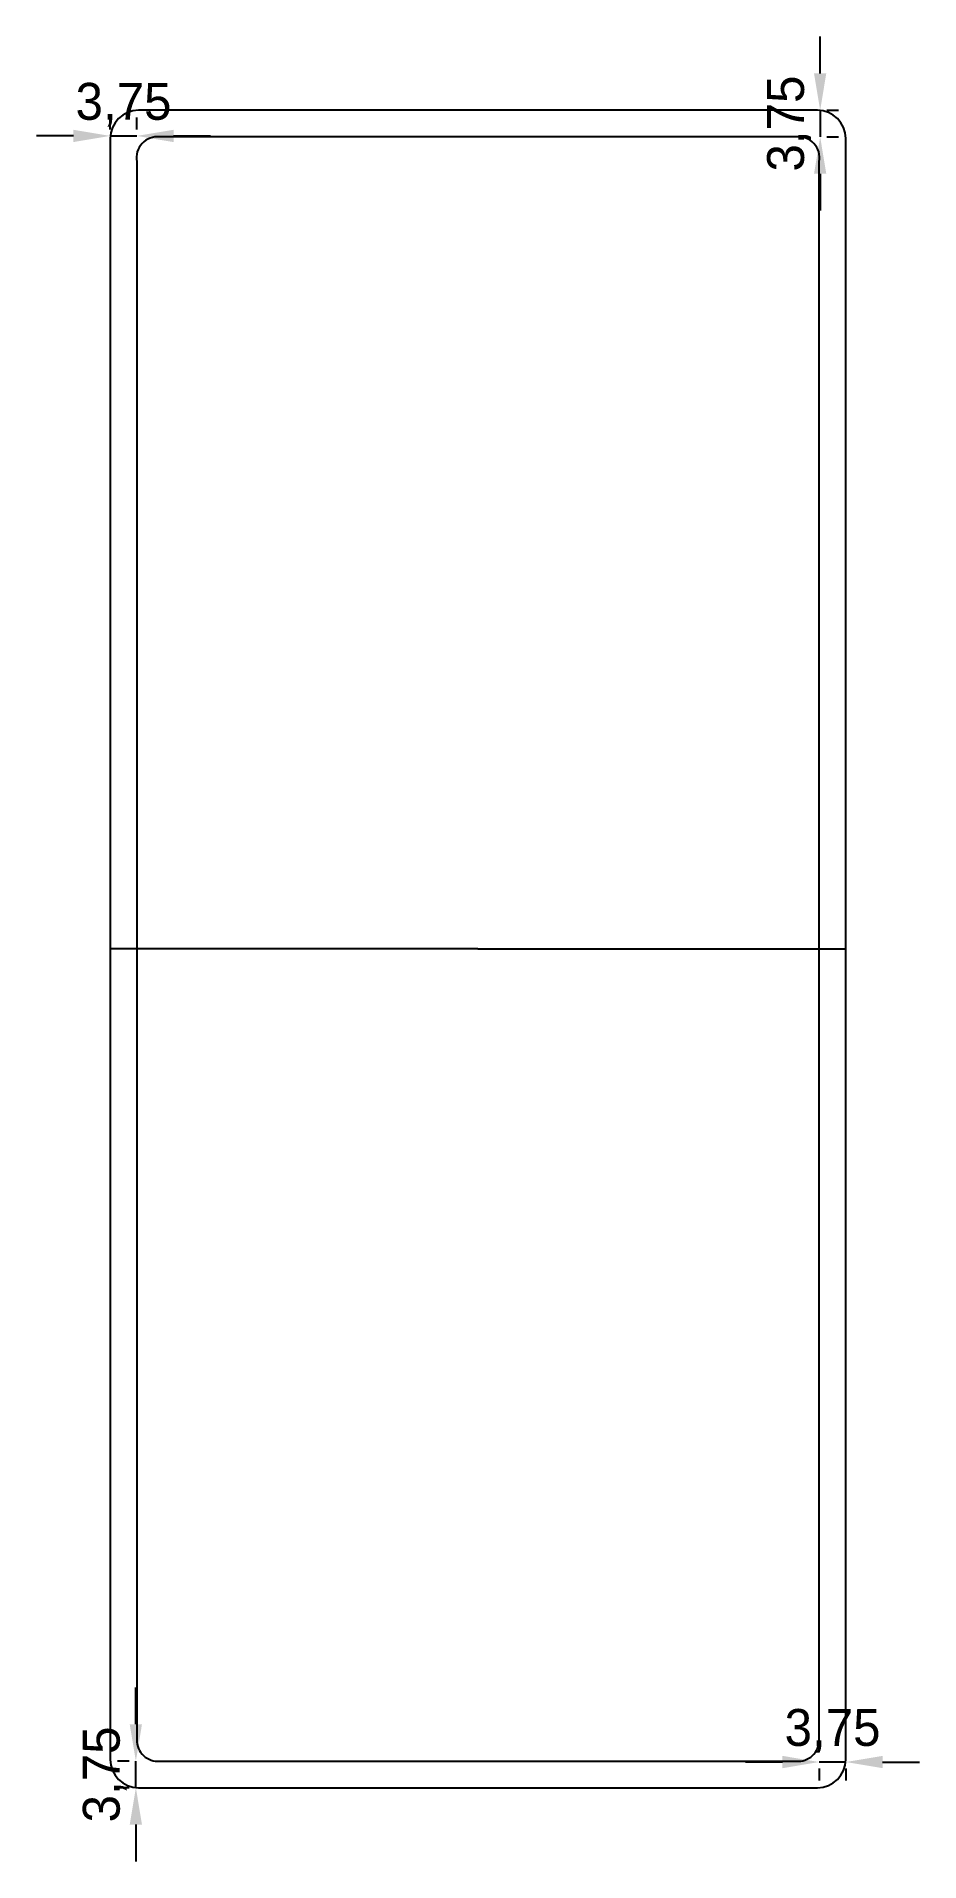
# Model space of a CAD drawing. Header units: millimetres. Extents: x 1721 to 2350, y 1401 to 1716.
# Drawn here: x 1720.6 to 1845.4, y 1458.5 to 1716.3 of the extents above; entities outside this region: 1.
import ezdxf

# ---------------------------------------------------------------- set-up
doc = ezdxf.new("R2010")
doc.units = ezdxf.units.MM
doc.layers.add('Dimensions', color=7, linetype='Continuous')
doc.layers.add('スケッチ平面 01', color=7, linetype='Continuous')
doc.dimstyles.new('ISO-25', dxfattribs={"dimtxt": 2.5, "dimasz": 2.5, "dimexe": 1.25, "dimexo": 0.625, "dimtad": 1, "dimtxsty": 'Standard', "dimcen": 2.5, "dimadec": 0, "dimazin": 0, "dimtfac": 1, "dimtmove": 0, "dimatfit": 3, "dimfxl": 1, "dimarcsym": 0})

# ---------------------------------------------------------------- blocks, each defined once
blk = doc.blocks.new('*D1')
at = {"layer": 'Defpoints', "color": 0}
for p in [(1831.25, 1472.9), (1831.25, 1472.53), (1835, 1472.9)]:
    blk.add_point(p, dxfattribs=at)
at = {"layer": 'Dimensions', "color": 140, "lineweight": -2}
for p, q in [((1826.04, 1472.53), (1820.82, 1472.53)), ((1835, 1472.53), (1831.25, 1472.53)), ((1840.21, 1472.53), (1845.43, 1472.53)), ((1831.25, 1471.6), (1831.25, 1469.92)), ((1835, 1471.6), (1835, 1469.92))]:
    blk.add_line(p, q, dxfattribs=at)
at = {"layer": 'Dimensions', "color": 140}
for points in [[(1826.04, 1471.66), (1826.04, 1473.4), (1831.25, 1472.53)], [(1840.21, 1473.4), (1840.21, 1471.66), (1835, 1472.53)]]:
    blk.add_solid(points, dxfattribs=at)
at = {"layer": 'Dimensions', "color": 140, "insert": (1833.13, 1476.93), "char_height": 5.213, "attachment_point": 5}
blk.add_mtext('3,75', dxfattribs=at)
blk = doc.blocks.new('*D2')
at = {"layer": 'Defpoints', "color": 0}
for p in [(1831, 1705.9), (1831, 1702.15), (1831.38, 1702.15)]:
    blk.add_point(p, dxfattribs=at)
at = {"layer": 'Dimensions', "color": 140, "lineweight": -2}
for p, q in [((1831.38, 1711.11), (1831.38, 1716.33)), ((1831.38, 1705.9), (1831.38, 1702.15)), ((1832.3, 1705.9), (1833.98, 1705.9)), ((1832.3, 1702.15), (1833.98, 1702.15)), ((1831.38, 1696.94), (1831.38, 1691.73))]:
    blk.add_line(p, q, dxfattribs=at)
at = {"layer": 'Dimensions', "color": 140}
for points in [[(1830.51, 1711.11), (1832.24, 1711.11), (1831.38, 1705.9)], [(1832.24, 1696.94), (1830.51, 1696.94), (1831.38, 1702.15)]]:
    blk.add_solid(points, dxfattribs=at)
at = {"layer": 'Dimensions', "color": 140, "insert": (1826.97, 1704.03), "char_height": 5.213, "attachment_point": 5, "rotation": 90}
blk.add_mtext('3,75', dxfattribs=at)
blk = doc.blocks.new('*D3')
at = {"layer": 'Defpoints', "color": 0}
for p in [(1731, 1701.9), (1734.75, 1702.28), (1734.75, 1701.9)]:
    blk.add_point(p, dxfattribs=at)
at = {"layer": 'Dimensions', "color": 140, "lineweight": -2}
for p, q in [((1731, 1703.2), (1731, 1704.88)), ((1734.75, 1703.2), (1734.75, 1704.88)), ((1725.79, 1702.28), (1720.57, 1702.28)), ((1731, 1702.28), (1734.75, 1702.28)), ((1739.96, 1702.28), (1745.18, 1702.28))]:
    blk.add_line(p, q, dxfattribs=at)
at = {"layer": 'Dimensions', "color": 140}
for points in [[(1725.79, 1701.41), (1725.79, 1703.15), (1731, 1702.28)], [(1739.96, 1703.15), (1739.96, 1701.41), (1734.75, 1702.28)]]:
    blk.add_solid(points, dxfattribs=at)
at = {"layer": 'Dimensions', "color": 140, "insert": (1732.88, 1706.68), "char_height": 5.213, "attachment_point": 5}
blk.add_mtext('3,75', dxfattribs=at)
blk = doc.blocks.new('*D4')
at = {"layer": 'Defpoints', "color": 0}
for p in [(1734.63, 1472.65), (1735, 1472.65), (1735, 1468.9)]:
    blk.add_point(p, dxfattribs=at)
at = {"layer": 'Dimensions', "color": 140, "lineweight": -2}
for p, q in [((1734.63, 1477.86), (1734.63, 1483.08)), ((1733.7, 1472.65), (1732.02, 1472.65)), ((1734.63, 1468.9), (1734.63, 1472.65)), ((1733.7, 1468.9), (1732.02, 1468.9)), ((1734.63, 1463.69), (1734.63, 1458.48))]:
    blk.add_line(p, q, dxfattribs=at)
at = {"layer": 'Dimensions', "color": 140}
for points in [[(1733.76, 1477.86), (1735.49, 1477.86), (1734.63, 1472.65)], [(1735.49, 1463.69), (1733.76, 1463.69), (1734.63, 1468.9)]]:
    blk.add_solid(points, dxfattribs=at)
at = {"layer": 'Dimensions', "color": 140, "insert": (1730.22, 1470.78), "char_height": 5.213, "attachment_point": 5, "rotation": 90}
blk.add_mtext('3,75', dxfattribs=at)

msp = doc.modelspace()

# ---------------------------------------------------------------- linework, layer by layer
at = {"layer": 'スケッチ平面 01'}
for p, q in [((1831, 1705.9016), (1735, 1705.9016)), ((1731, 1701.9016), (1731, 1472.9016)), ((1828, 1702.1516), (1738, 1702.1516)), ((1835, 1472.9016), (1835, 1701.9016)), ((1734.75, 1698.6516), (1734.75, 1475.6516)), ((1831.25, 1475.6516), (1831.25, 1698.6516)), ((1783, 1587.4016), (1731, 1587.4016)), ((1783, 1587.4016), (1835, 1587.4016)), ((1831.25, 1475.6516), (1831.25, 1478.6516)), ((1738, 1472.6516), (1828, 1472.6516)), ((1735, 1468.9016), (1831, 1468.9016)), ((2350.2563, 1401.1848), (2350.278, 1401.2074))]:
    msp.add_line(p, q, dxfattribs=at)
for centre, radius, start, end in [((1735, 1701.9016), 4, 90, 180), ((1831, 1701.9016), 4, 0, 90), ((1737.7056, 1699.166), 3, 84.367448, 189.874745), ((1828.2944, 1699.166), 3, 350.125255, 95.632552), ((1737.75, 1475.6411), 3, 179.80068, 274.78054), ((1828.25, 1475.6411), 3, 265.21946, 0.19932), ((1735, 1472.9016), 4, 180, 270), ((1831, 1472.9016), 4, 270, 0)]:
    msp.add_arc(centre, radius, start, end, dxfattribs=at)

# ---------------------------------------------------------------- dimensions: what is measured, and where the dimension line sits
at = {"layer": 'Dimensions'}
for base, p1, p2, angle, picture, middle in [((1831.375, 1702.1516), (1831, 1705.9016), (1831, 1702.1516), 270, '*D2', (1831.375, 1704.0266)), ((1734.75, 1702.2766), (1731, 1701.9016), (1734.75, 1701.9016), 0, '*D3', (1732.875, 1702.2766)), ((1734.625, 1472.6516), (1735, 1468.9016), (1735, 1472.6516), 90, '*D4', (1734.625, 1470.7766)), ((1831.25, 1472.5266), (1835, 1472.9016), (1831.25, 1472.9016), 180, '*D1', (1833.125, 1472.5266))]:
    dim = msp.add_linear_dim(base=base, p1=p1, p2=p2, angle=angle, dimstyle='ISO-25', override={"dimscale": 2.085111, "dimdec": 3, "dimzin": 8, "dimlunit": 2, "dimclrd": 140, "dimclre": 140, "dimclrt": 140}, dxfattribs=at)
    dim.commit()
    dim.dimension.update_dxf_attribs({"geometry": picture, "text_midpoint": middle, "dimtype": 161})

doc.saveas('drawing.dxf')
